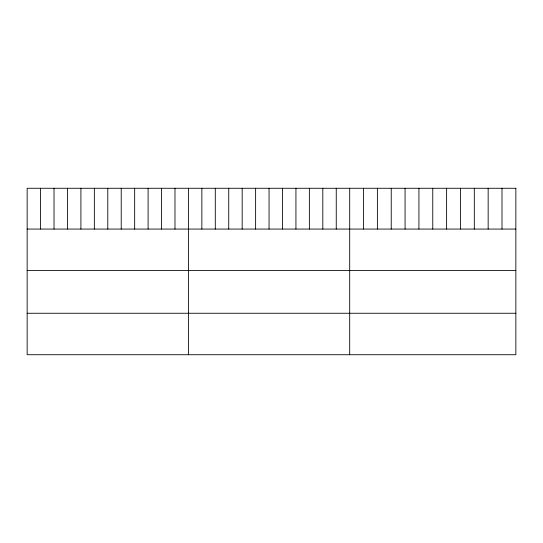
<?xml version="1.0" encoding="UTF-8"?>
<svg xmlns="http://www.w3.org/2000/svg" width="543" height="543" viewBox="0 0 543 543"><rect width="100%" height="100%" fill="white"/><g stroke="black" fill="none" stroke-linecap="round" stroke-linejoin="round"><path stroke-width="0.81" d="M27.15 229.065L515.85 229.065M27.15 270.536L515.85 270.536M27.15 313.257L515.85 313.257M502.003 188.272L502.003 229.065M488.157 188.272L488.157 229.065M474.31 188.272L474.31 229.065M460.464 188.272L460.464 229.065M446.617 188.272L446.617 229.065M432.771 188.272L432.771 229.065M418.925 188.272L418.925 229.065M405.078 188.272L405.078 229.065M391.231 188.272L391.231 229.065M377.385 188.272L377.385 229.065M363.538 188.272L363.538 229.065M349.692 188.272L349.692 354.728M336.253 188.272L336.253 229.065M322.813 188.272L322.813 229.065M309.374 188.272L309.374 229.065M295.935 188.272L295.935 229.065M282.496 188.272L282.496 229.065M269.056 188.272L269.056 229.065M255.617 188.272L255.617 229.065M242.178 188.272L242.178 229.065M228.739 188.272L228.739 229.065M215.299 188.272L215.299 229.065M201.86 188.272L201.86 229.065M188.421 188.272L188.421 354.728M174.982 188.272L174.982 229.065M161.542 188.272L161.542 229.065M148.103 188.272L148.103 229.065M134.664 188.272L134.664 229.065M121.225 188.272L121.225 229.065M107.785 188.272L107.785 229.065M94.346 188.272L94.346 229.065M80.907 188.272L80.907 229.065M67.468 188.272L67.468 229.065M54.028 188.272L54.028 229.065M40.589 188.272L40.589 229.065M515.85 188.272L27.15 188.272L27.15 354.728L515.85 354.728L515.85 188.272"/></g></svg>
